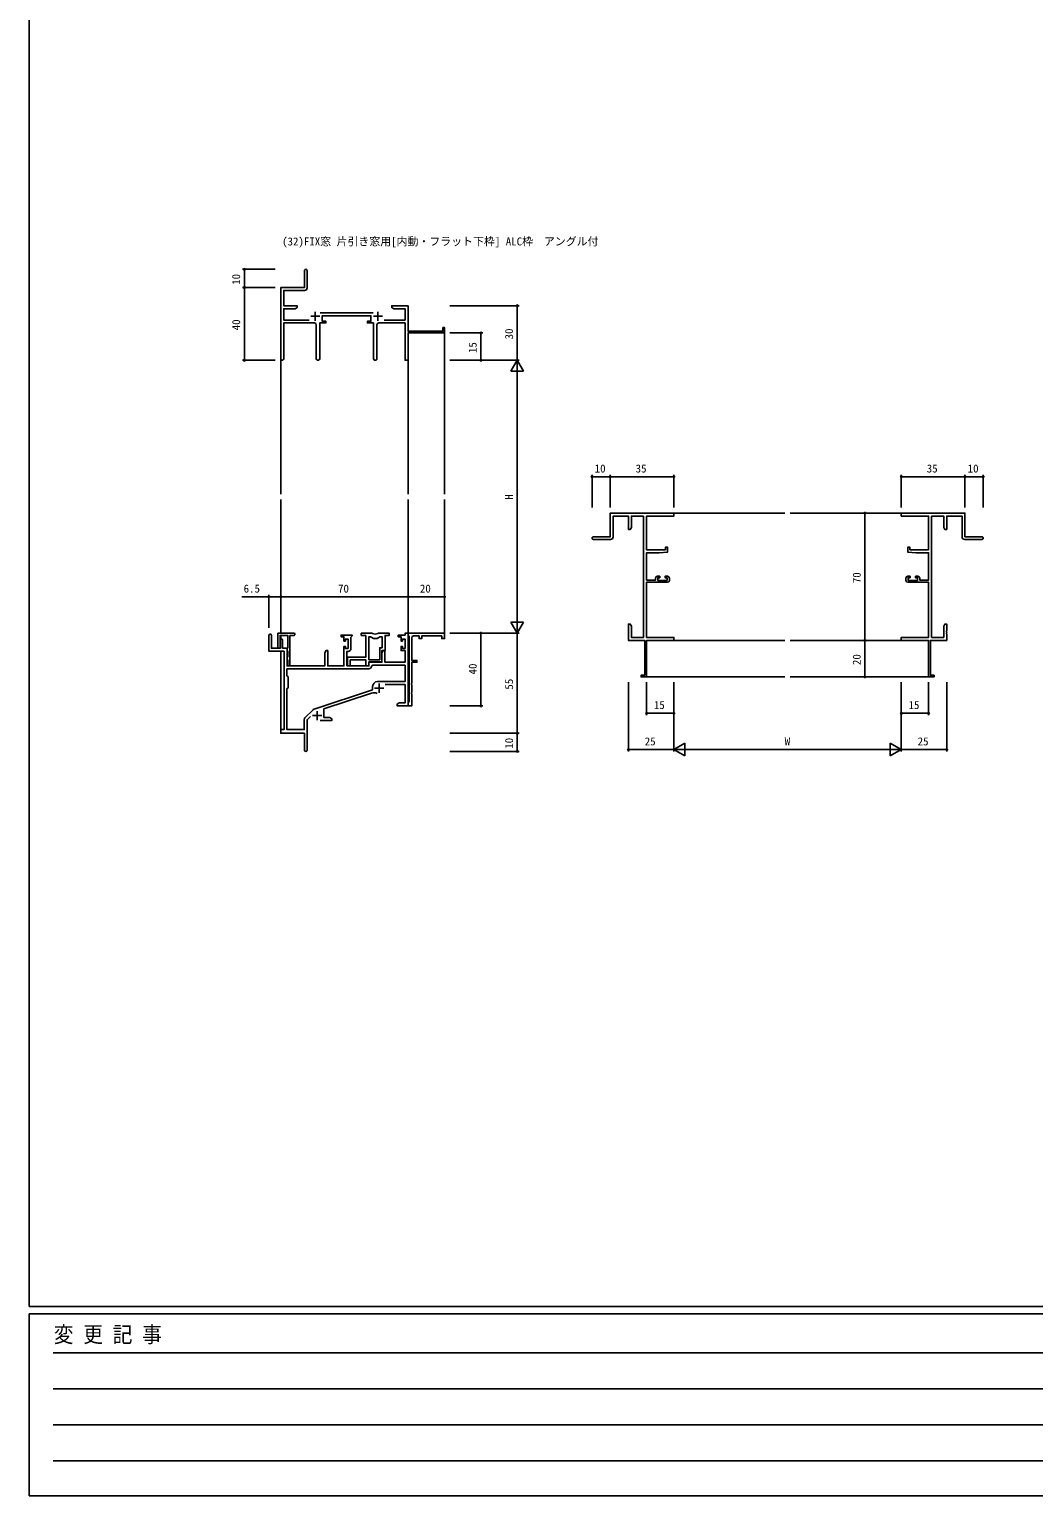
# Model space of a CAD drawing. Units: millimetres, scale not verified. Extents: x -1133 to 1134, y -806 to 806.
# Drawn here: x -1125 to -573, y -806 to 0 of the extents above; entities that cross this region are included whole.
import ezdxf
from ezdxf.enums import TextEntityAlignment as Align

# ---------------------------------------------------------------- set-up
doc = ezdxf.new("R2010")
doc.units = ezdxf.units.MM
doc.header["$LTSCALE"] = 4
for name, color, linetype in [('0-1_USER1', 3, 'Continuous'), ('0-2_YKK_11', 7, 'Continuous'), ('0-3_YKK_12', 2, 'Continuous'), ('0-4_YKK_D', 6, 'Continuous'), ('0-5_YKK_ZWAK', 7, 'Continuous')]:
    doc.layers.add(name, color=color, linetype=linetype)
doc.styles.add('ＭＳ ゴシック', font='')
doc.styles.get('ＭＳ ゴシック').set_extended_font_data('MS Gothic')

msp = doc.modelspace()

# ---------------------------------------------------------------- linework, layer by layer
at = {"layer": '0-2_YKK_11'}
for p, q in [((-972.707, -141.948), (-972.707, -132.568)), ((-970.707, -157.618), (-965.707, -157.618)), ((-968.207, -155.118), (-968.207, -160.118)), ((-936.505, -155.688), (-965.515, -155.688)), ((-936.307, -157.618), (-931.307, -157.618)), ((-933.807, -155.118), (-933.807, -160.118)), ((-967.657, -162.318), (-967.657, -180.868)), ((-934.357, -180.868), (-934.357, -162.318)), ((-815.378, -280.318), (-805.998, -280.318)), ((-601.878, -280.318), (-611.258, -280.318)), ((-773.628, -302.818), (-773.628, -301.518)), ((-643.628, -302.818), (-643.628, -301.518)), ((-982.207, -333.018), (-982.207, -349.218)), ((-980.007, -333.018), (-982.207, -333.018)), ((-938.777, -346.418), (-938.777, -333.818)), ((-938.877, -351.448), (-983.777, -351.448)), ((-935.607, -362.018), (-930.607, -362.018)), ((-933.107, -359.518), (-933.107, -364.518)), ((-973.898, -378.309), (-969.46, -373.871)), ((-969.707, -377.118), (-964.707, -377.118)), ((-967.207, -374.618), (-967.207, -379.618))]:
    msp.add_line(p, q, dxfattribs=at)
for points in [[(-974.207, -132.568), (-974.207, -141.818), (-987.207, -141.818), (-987.207, -181.003)], [(-971.558, -159.688), (-985.577, -159.688), (-985.577, -153.448), (-979.299, -153.448), (-978.207, -152.818), (-978.207, -151.818), (-985.577, -151.818), (-985.577, -143.448), (-974.207, -143.448)], [(-933.357, -161.318), (-918.837, -161.318), (-918.837, -181.818), (-917.207, -181.818), (-917.207, -166.818), (-897.207, -166.818), (-897.207, -163.818), (-898.107, -163.818), (-898.107, -165.818), (-917.207, -165.818), (-917.207, -151.818), (-920.749, -151.818), (-920.932, -151.938), (-921.482, -151.938), (-921.666, -151.818), (-921.749, -151.818), (-921.932, -151.938), (-922.482, -151.938), (-922.666, -151.818), (-926.207, -151.818), (-926.207, -152.818), (-925.116, -153.448), (-918.837, -153.448), (-918.837, -159.688), (-930.457, -159.688)], [(-965.757, -180.868), (-965.757, -161.318), (-962.407, -161.318), (-962.407, -160.318), (-964.407, -160.318), (-964.407, -157.318), (-937.607, -157.318), (-937.607, -160.318), (-939.607, -160.318), (-939.607, -161.318), (-936.257, -161.318), (-936.257, -180.868)], [(-985.577, -181.003), (-985.577, -161.318), (-968.657, -161.318)], [(-781.228, -301.518), (-781.228, -302.618), (-786.128, -302.618), (-786.128, -287.618), (-779.128, -287.618), (-774.628, -287.225), (-774.628, -284.618), (-775.828, -284.618), (-775.828, -285.918), (-786.128, -285.918), (-786.128, -267.448), (-771.128, -267.448), (-771.128, -265.818), (-806.128, -265.818), (-806.128, -278.818), (-815.378, -278.818)], [(-636.028, -301.518), (-636.028, -302.618), (-631.128, -302.618), (-631.128, -287.618), (-638.128, -287.618), (-642.628, -287.225), (-642.628, -284.618), (-641.428, -284.618), (-641.428, -285.918), (-631.128, -285.918), (-631.128, -267.448), (-646.128, -267.448), (-646.128, -265.818), (-611.128, -265.818), (-611.128, -278.818), (-601.878, -278.818)], [(-804.498, -278.818), (-804.498, -267.448), (-796.128, -267.448), (-796.128, -274.818), (-795.128, -274.818), (-794.498, -273.727), (-794.498, -267.448), (-787.758, -267.448)], [(-787.758, -267.448), (-787.758, -334.188), (-794.498, -334.188), (-794.498, -327.91), (-795.128, -326.818), (-796.128, -326.818), (-796.128, -330.36), (-796.008, -330.543), (-796.008, -331.093), (-796.128, -331.277), (-796.128, -331.36), (-796.008, -331.543), (-796.008, -332.093), (-796.128, -332.277), (-796.128, -335.818), (-787.128, -335.818), (-787.128, -354.918), (-789.128, -354.918), (-789.128, -355.818), (-786.128, -355.818), (-786.128, -335.818), (-771.128, -335.818), (-771.128, -334.188), (-786.128, -334.188), (-786.128, -303.818), (-774.628, -303.818)], [(-629.498, -267.448), (-629.498, -334.188), (-622.758, -334.188), (-622.758, -327.91), (-622.128, -326.818), (-621.128, -326.818), (-621.128, -330.36), (-621.248, -330.543), (-621.248, -331.093), (-621.128, -331.277), (-621.128, -331.36), (-621.248, -331.543), (-621.248, -332.093), (-621.128, -332.277), (-621.128, -335.818), (-630.128, -335.818), (-630.128, -354.918), (-628.128, -354.918), (-628.128, -355.818), (-631.128, -355.818), (-631.128, -335.818), (-646.128, -335.818), (-646.128, -334.188), (-631.128, -334.188), (-631.128, -303.818), (-642.628, -303.818)], [(-612.758, -278.818), (-612.758, -267.448), (-621.128, -267.448), (-621.128, -274.818), (-622.128, -274.818), (-622.758, -273.727), (-622.758, -267.448), (-629.498, -267.448)], [(-774.628, -300.518), (-775.928, -300.518), (-775.928, -301.318), (-774.828, -301.318), (-774.828, -302.818), (-780.028, -302.818), (-780.028, -301.318), (-778.928, -301.318), (-778.928, -300.518), (-780.228, -300.518)], [(-642.628, -300.518), (-641.328, -300.518), (-641.328, -301.318), (-642.428, -301.318), (-642.428, -302.818), (-637.228, -302.818), (-637.228, -301.318), (-638.328, -301.318), (-638.328, -300.518), (-637.028, -300.518)], [(-993.707, -333.018), (-993.707, -341.718), (-985.407, -341.718), (-985.407, -384.818), (-987.207, -384.818), (-987.207, -386.818), (-974.207, -386.818), (-974.207, -391.36), (-974.087, -391.543), (-974.087, -392.093), (-974.207, -392.277), (-974.207, -396.068)], [(-987.407, -335.718), (-987.407, -340.118), (-992.307, -340.118), (-992.307, -333.018)], [(-988.807, -339.518), (-988.807, -331.818), (-980.007, -331.818)], [(-983.407, -349.218), (-983.407, -346.577), (-983.527, -346.393), (-983.707, -346.118), (-983.707, -345.218), (-983.527, -344.943), (-983.407, -344.76), (-983.407, -341.777), (-983.527, -341.593), (-983.707, -341.318), (-983.707, -340.418), (-983.527, -340.143), (-983.407, -339.96), (-983.407, -333.018), (-987.607, -333.018), (-987.607, -339.518)], [(-948.607, -340.348), (-948.607, -333.918), (-948.307, -333.618), (-948.007, -333.318), (-948.007, -332.818), (-954.007, -332.818), (-954.007, -333.818), (-952.507, -333.818), (-952.507, -336.118), (-951.707, -336.118), (-951.707, -335.018), (-950.237, -335.018), (-950.237, -340.218), (-951.707, -340.218), (-951.707, -339.118), (-952.507, -339.118), (-952.507, -349.818), (-961.377, -349.818), (-961.377, -341.418), (-962.307, -341.418), (-963.007, -342.631), (-963.007, -349.818), (-983.707, -349.818), (-983.707, -340.118), (-986.207, -340.118), (-986.207, -335.718)], [(-929.821, -360.048), (-918.837, -360.048), (-918.837, -370.188), (-922.116, -370.188), (-923.207, -370.818), (-923.207, -371.818), (-921.166, -371.818), (-920.982, -371.698), (-920.432, -371.698), (-920.249, -371.818), (-920.166, -371.818), (-919.982, -371.698), (-919.432, -371.698), (-919.249, -371.818), (-917.207, -371.818), (-917.207, -331.818), (-918.837, -331.818), (-918.837, -332.818), (-922.607, -332.818), (-922.607, -333.818), (-921.107, -333.818), (-921.107, -336.118), (-920.307, -336.118), (-920.307, -335.018), (-918.837, -335.018), (-918.837, -340.218), (-920.307, -340.218), (-920.307, -339.118), (-921.107, -339.118), (-921.107, -341.418), (-918.837, -341.418), (-918.837, -347.818), (-929.977, -347.818), (-929.977, -341.418), (-930.907, -341.418), (-931.607, -342.631), (-931.607, -347.818), (-938.707, -347.818), (-938.707, -349.818), (-950.807, -349.818)], [(-940.407, -333.018), (-940.407, -344.918), (-950.607, -344.918), (-950.607, -346.46), (-950.487, -346.643), (-950.487, -347.193), (-950.607, -347.377), (-950.607, -347.46), (-950.487, -347.643), (-950.487, -348.193), (-950.607, -348.377), (-950.607, -349.818), (-948.977, -349.818), (-948.977, -346.548), (-940.407, -346.548), (-940.407, -349.818), (-938.777, -349.818), (-938.777, -347.618), (-931.607, -347.618), (-931.607, -341.418), (-929.907, -341.418), (-929.907, -333.018), (-927.607, -333.018), (-927.607, -331.818), (-933.06, -331.818)], [(-937.555, -331.818), (-943.007, -331.818), (-943.007, -333.018), (-940.407, -333.018)], [(-938.777, -346.418), (-938.777, -333.818), (-938.406, -333.818)], [(-932.209, -333.818), (-931.537, -333.818), (-931.537, -339.788), (-932.807, -339.788), (-932.807, -346.418), (-938.777, -346.418)], [(-916.707, -369.618), (-916.707, -333.518), (-916.907, -333.318), (-917.207, -333.018), (-917.207, -331.818), (-897.207, -331.818), (-897.207, -334.818), (-898.707, -334.818), (-898.707, -333.318), (-909.707, -333.318), (-909.707, -334.818), (-911.207, -334.818), (-911.207, -333.318), (-914.207, -333.318)], [(-915.207, -334.318), (-915.207, -346.818), (-912.407, -346.818), (-912.407, -347.818), (-915.207, -347.818), (-915.207, -359.36), (-915.327, -359.543), (-915.327, -360.093), (-915.207, -360.277), (-915.207, -364.36), (-915.327, -364.543), (-915.327, -365.093), (-915.207, -365.277), (-915.207, -371.818), (-917.207, -371.818), (-917.207, -370.118), (-916.907, -369.818), (-916.707, -369.618)], [(-950.807, -349.818), (-950.807, -341.848), (-950.107, -341.848)], [(-938.877, -351.448), (-983.777, -351.448), (-983.777, -355.248), (-983.207, -355.818), (-983.207, -361.818), (-983.777, -362.388), (-983.777, -384.818), (-974.337, -384.818), (-974.337, -379.37)], [(-934.007, -358.418), (-918.837, -358.418), (-918.837, -349.448), (-936.78, -349.448), (-937.079, -349.734)], [(-968.868, -373.507), (-936.707, -362.918), (-936.707, -361.118)], [(-965.557, -379.818), (-959.207, -379.818), (-959.207, -378.818), (-960.299, -378.188), (-963.507, -378.188), (-963.507, -373.458), (-937.28, -364.823)], [(-972.707, -396.068), (-972.707, -379.424), (-970.856, -377.572)]]:
    msp.add_lwpolyline(points, dxfattribs=at)
for centre, radius, start, end in [((-973.457, -132.568), 0.75, 359.99999, 180.00001), ((-974.207, -141.948), 1.5, 270.00001, 359.99999), ((-968.657, -162.318), 1, 0.00001, 89.99999), ((-933.357, -162.318), 1, 90.00001, 179.99999), ((-986.392, -181.003), 0.815, 179.99999, 0.00001), ((-966.707, -180.868), 0.95, 179.99999, 0.00001), ((-935.307, -180.868), 0.95, 179.99999, 0.00001), ((-815.378, -279.568), 0.75, 89.99999, 270.00001), ((-805.998, -278.818), 1.5, 270.00001, 359.99999), ((-611.258, -278.818), 1.5, 180.00001, 269.99999), ((-601.878, -279.568), 0.75, 269.99999, 90.00001), ((-780.228, -301.518), 1, 90.00001, 179.99999), ((-774.628, -301.518), 1, 0.00001, 89.99999), ((-774.628, -302.818), 1, 270.00001, 359.99999), ((-642.628, -301.518), 1, 90.00001, 179.99999), ((-642.628, -302.818), 1, 180.00001, 269.99999), ((-637.028, -301.518), 1, 0.00001, 89.99999), ((-993.007, -333.018), 0.7, 359.99999, 180.00001), ((-986.807, -335.718), 0.6, 359.99999, 180.00001), ((-980.007, -332.418), 0.6, 269.99999, 90.00001), ((-938.406, -335.818), 2, 54.22519, 90.00004), ((-937.555, -333.818), 2, 64.91237, 90.00001), ((-935.307, -331.518), 3.3, 234.22517, 305.77483), ((-935.307, -329.018), 3.3, 244.91238, 295.08762), ((-933.06, -333.818), 2, 89.99997, 115.08762), ((-932.209, -335.818), 2, 89.99996, 125.77481), ((-914.207, -334.318), 1, 90.00001, 179.99999), ((-988.207, -339.518), 0.6, 179.99999, 0.00001), ((-950.107, -340.348), 1.5, 270.00001, 359.99999), ((-982.807, -349.218), 0.6, 179.99999, 0.00001), ((-938.877, -349.648), 1.8, 270.00001, 357.27059), ((-934.007, -361.118), 2.7, 90.00001, 179.99999), ((-935.873, -369.097), 4.5, 68.66068, 108.22312), ((-972.837, -379.37), 1.5, 134.99999, 179.99998), ((-968.399, -374.931), 1.5, 108.22315, 134.99999), ((-973.457, -396.068), 0.75, 179.99999, 0.00001)]:
    msp.add_arc(centre, radius, start, end, dxfattribs=at)
at = {"layer": '0-3_YKK_12'}
for p, q in [((-897.207, -166.518), (-897.207, -255.318)), ((-987.207, -181.003), (-987.207, -255.318)), ((-917.207, -181.003), (-917.207, -255.318)), ((-987.207, -258.318), (-987.207, -331.818)), ((-917.207, -258.318), (-917.207, -332.118)), ((-897.207, -258.318), (-897.207, -332.118)), ((-771.428, -265.818), (-710.128, -265.818)), ((-707.128, -265.818), (-645.828, -265.818)), ((-987.207, -333.018), (-987.207, -335.271)), ((-771.428, -335.818), (-710.128, -335.818)), ((-707.128, -335.818), (-645.828, -335.818)), ((-987.207, -341.718), (-987.207, -385.118)), ((-786.428, -355.818), (-710.128, -355.818)), ((-707.128, -355.818), (-630.828, -355.818))]:
    msp.add_line(p, q, dxfattribs=at)
at = {"layer": '0-4_YKK_D'}
for p, q in [((-990.207, -131.818), (-1008.207, -131.818)), ((-1007.207, -141.818), (-1007.207, -131.818)), ((-990.207, -141.818), (-1008.207, -141.818)), ((-990.207, -141.818), (-1008.207, -141.818)), ((-1007.207, -141.818), (-1007.207, -181.818)), ((-894.207, -151.818), (-856.207, -151.818)), ((-857.207, -181.818), (-857.207, -151.818)), ((-894.207, -166.818), (-876.207, -166.818)), ((-877.207, -181.818), (-877.207, -166.818)), ((-990.207, -181.818), (-1008.207, -181.818)), ((-894.207, -181.818), (-856.207, -181.818)), ((-894.207, -181.818), (-856.207, -181.818)), ((-894.207, -181.818), (-876.207, -181.818)), ((-857.207, -181.818), (-860.707, -187.881)), ((-857.207, -181.818), (-853.707, -187.881)), ((-857.207, -181.818), (-857.207, -193.943)), ((-860.707, -187.881), (-853.707, -187.881)), ((-857.207, -188.818), (-857.207, -324.818)), ((-816.128, -262.818), (-816.128, -244.818)), ((-806.128, -245.818), (-816.128, -245.818)), ((-806.128, -262.818), (-806.128, -244.818)), ((-806.128, -262.818), (-806.128, -244.818)), ((-806.128, -245.818), (-771.128, -245.818)), ((-771.128, -262.818), (-771.128, -244.818)), ((-646.128, -262.818), (-646.128, -244.818)), ((-646.128, -245.818), (-611.128, -245.818)), ((-611.128, -262.818), (-611.128, -244.818)), ((-611.128, -262.818), (-611.128, -244.818)), ((-611.128, -245.818), (-601.128, -245.818)), ((-601.128, -262.818), (-601.128, -244.818)), ((-649.128, -265.818), (-667.128, -265.818)), ((-666.128, -265.818), (-666.128, -335.818)), ((-993.707, -328.818), (-993.707, -310.818)), ((-987.207, -328.818), (-987.207, -310.818)), ((-987.207, -328.818), (-987.207, -310.818)), ((-987.207, -311.818), (-917.207, -311.818)), ((-917.207, -328.818), (-917.207, -310.818)), ((-917.207, -328.818), (-917.207, -310.818)), ((-917.207, -311.818), (-897.207, -311.818)), ((-897.207, -328.818), (-897.207, -310.818)), ((-857.207, -331.818), (-857.207, -319.694)), ((-857.207, -331.818), (-860.707, -325.756)), ((-853.707, -325.756), (-860.707, -325.756)), ((-857.207, -331.818), (-853.707, -325.756)), ((-894.207, -331.818), (-856.207, -331.818)), ((-894.207, -331.818), (-876.207, -331.818)), ((-894.207, -331.818), (-856.207, -331.818)), ((-877.207, -331.818), (-877.207, -371.818)), ((-857.207, -331.818), (-857.207, -386.818)), ((-649.128, -335.818), (-667.128, -335.818)), ((-649.128, -335.818), (-667.128, -335.818)), ((-666.128, -335.818), (-666.128, -355.818)), ((-796.128, -358.818), (-796.128, -396.818)), ((-786.128, -358.818), (-786.128, -376.818)), ((-771.128, -358.818), (-771.128, -396.818)), ((-771.128, -358.818), (-771.128, -396.818)), ((-771.128, -358.818), (-771.128, -376.818)), ((-649.128, -355.818), (-667.128, -355.818)), ((-646.128, -358.818), (-646.128, -396.818)), ((-646.128, -358.818), (-646.128, -396.818)), ((-646.128, -358.818), (-646.128, -376.818)), ((-631.128, -358.818), (-631.128, -376.818)), ((-621.128, -358.818), (-621.128, -396.818)), ((-894.207, -371.818), (-876.207, -371.818)), ((-771.128, -375.818), (-786.128, -375.818)), ((-646.128, -375.818), (-631.128, -375.818)), ((-894.207, -386.818), (-856.207, -386.818)), ((-894.207, -386.818), (-856.207, -386.818)), ((-857.207, -386.818), (-857.207, -396.818)), ((-771.128, -395.818), (-765.066, -392.318)), ((-765.066, -399.318), (-765.066, -392.318)), ((-646.128, -395.818), (-652.19, -392.318)), ((-652.19, -392.318), (-652.19, -399.318)), ((-894.207, -396.818), (-856.207, -396.818)), ((-796.128, -395.818), (-771.128, -395.818)), ((-771.128, -395.818), (-765.066, -399.318)), ((-771.128, -395.818), (-759.004, -395.818)), ((-764.128, -395.818), (-653.128, -395.818)), ((-646.128, -395.818), (-658.252, -395.818)), ((-646.128, -395.818), (-652.19, -399.318)), ((-646.128, -395.818), (-621.128, -395.818))]:
    msp.add_line(p, q, dxfattribs=at)
msp.add_lwpolyline([(-987.207, -311.818), (-993.707, -311.818), (-1008.607, -311.818)], dxfattribs=at)
for centre in [(-1007.207, -131.818), (-1007.207, -141.818), (-1007.207, -141.818), (-857.207, -151.818), (-877.207, -166.818), (-1007.207, -181.818), (-877.207, -181.818), (-816.128, -245.818), (-806.128, -245.818), (-806.128, -245.818), (-771.128, -245.818), (-646.128, -245.818), (-611.128, -245.818), (-611.128, -245.818), (-601.128, -245.818), (-666.128, -265.818), (-993.707, -311.818), (-987.207, -311.818), (-987.207, -311.818), (-917.207, -311.818), (-917.207, -311.818), (-897.207, -311.818), (-877.207, -331.818), (-666.128, -335.818), (-666.128, -335.818), (-666.128, -355.818), (-877.207, -371.818), (-786.128, -375.818), (-771.128, -375.818), (-646.128, -375.818), (-631.128, -375.818), (-857.207, -386.818), (-857.207, -386.818), (-857.207, -396.818), (-796.128, -395.818), (-621.128, -395.818)]:
    msp.add_circle(centre, 0.425, dxfattribs=at)
at = {"layer": '0-5_YKK_ZWAK'}
for p, q in [((-1125.4, -701.9), (-1125.4, 798.1)), ((1074.6, -701.9), (-1125.4, -701.9)), ((966.6, -705.9), (-1125.4, -705.9)), ((-1125.4, -805.9), (-1125.4, -705.9)), ((-1112.261, -727.364), (-403.14, -727.364)), ((-1112.261, -747.16), (-403.14, -747.16)), ((-1112.261, -766.956), (-403.14, -766.956)), ((-1112.261, -786.752), (-403.14, -786.752)), ((-1125.4, -805.9), (966.6, -805.9))]:
    msp.add_line(p, q, dxfattribs=at)

# ---------------------------------------------------------------- texts
at = {"layer": '0-1_USER1', "style": 'ＭＳ ゴシック'}
msp.add_text('(32)FIX窓 片引き窓用[内動・フラット下枠] ALC枠  アングル付', height=4.399, dxfattribs=at).set_placement((-986.463, -120.022), align=Align.BOTTOM_LEFT)
at = {"layer": '0-4_YKK_D', "style": 'ＭＳ ゴシック'}
for s, p in [('10', (-1008.207, -140.338)), ('40', (-1008.207, -165.338)), ('30', (-858.207, -170.338)), ('15', (-878.207, -177.838)), ('H', (-858.207, -258.418)), ('70', (-667.128, -304.338)), ('20', (-667.128, -349.338)), ('40', (-878.207, -354.488)), ('55', (-858.207, -362.838)), ('10', (-858.207, -395.338))]:
    msp.add_text(s, height=4.399, rotation=90, dxfattribs=at).set_placement(p, align=Align.BOTTOM_LEFT)
for s, p in [('10', (-814.648, -244.818)), ('35', (-792.148, -244.818)), ('35', (-632.148, -244.818)), ('10', (-609.648, -244.818)), ('6.5', (-1007.607, -310.818)), ('70', (-955.727, -310.818)), ('20', (-910.727, -310.818)), ('15', (-782.148, -374.818)), ('15', (-642.148, -374.818)), ('25', (-787.148, -394.818)), ('W', (-710.228, -394.818)), ('25', (-637.148, -394.818))]:
    msp.add_text(s, height=4.399, dxfattribs=at).set_placement(p, align=Align.BOTTOM_LEFT)
at = {"layer": '0-5_YKK_ZWAK', "style": 'ＭＳ ゴシック', "width": 0.9}
msp.add_text('変 更 記 事', height=8.798, dxfattribs=at).set_placement((-1111.93, -724.319), align=Align.BOTTOM_LEFT)

doc.saveas('drawing.dxf')
